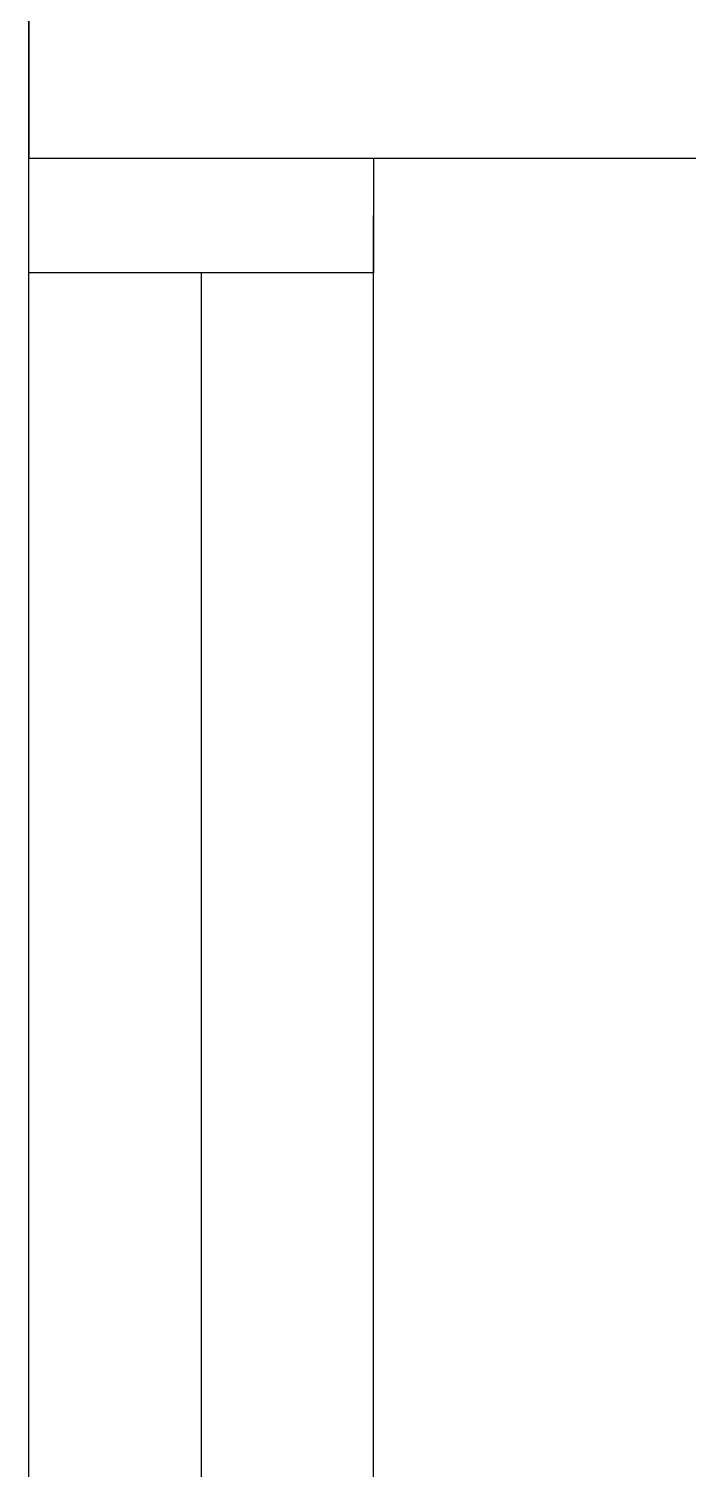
# Model space of a CAD drawing. Header units: inches. Extents: x 16928 to 514628, y -1471 to 241387.
# Drawn here: x 67139 to 67425, y 39577 to 40204 of the extents above; entities that cross this region are included whole.
import ezdxf

# ---------------------------------------------------------------- set-up
doc = ezdxf.new("R2010")
doc.units = ezdxf.units.IN
doc.header["$MEASUREMENT"] = 0
doc.layers.add('WALL', color=1, linetype='Continuous')
doc.layers.add('WIN', color=9, linetype='Continuous')

msp = doc.modelspace()

# ---------------------------------------------------------------- linework, layer by layer
at = {"layer": 'WALL'}
msp.add_line((67138.56, 40147.98), (67138.56, 40735.48), dxfattribs=at)
msp.add_lwpolyline([(67138.56, 40297.98), (67138.56, 40147.98), (67438.56, 40147.98), (67438.56, 40297.98)], close=True, dxfattribs=at)
at = {"layer": 'WIN'}
for p, q in [((67138.56, 38347.98), (67138.56, 40147.98)), ((67288.56, 38372.98), (67288.56, 40122.98)), ((67213.56, 40097.98), (67213.56, 39564.65))]:
    msp.add_line(p, q, dxfattribs=at)
msp.add_lwpolyline([(67288.56, 40147.98), (67288.56, 40097.98), (67138.56, 40097.98), (67138.56, 40147.98)], close=True, dxfattribs=at)

doc.saveas('drawing.dxf')
